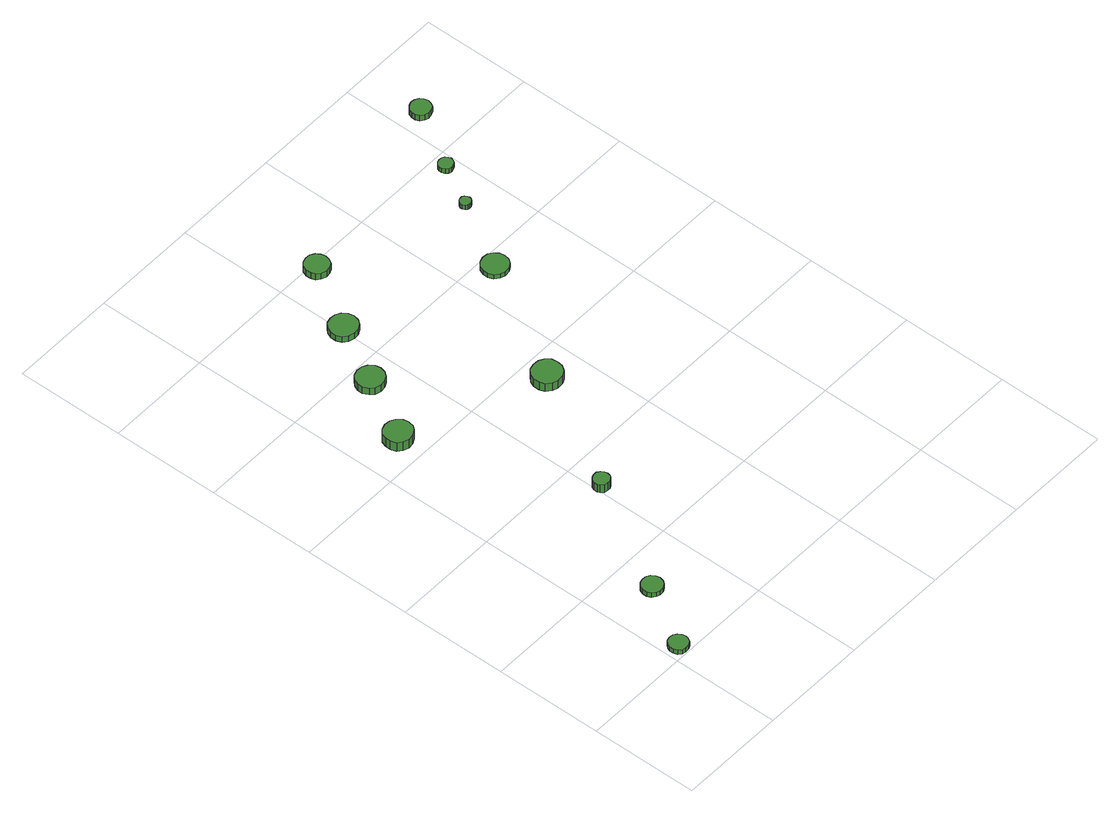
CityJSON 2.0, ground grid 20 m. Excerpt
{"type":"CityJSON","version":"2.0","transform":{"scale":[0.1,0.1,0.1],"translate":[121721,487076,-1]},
"CityObjects":{
"tree1":{"type":"SolitaryVegetationObject","attributes":{"function":"something"},"geometry":[{"type":"MultiSurface","lod":"1","boundaries":[[[0,1,2,3,4,5,6,7,8,9,10,11,12,13,14]],[[15,16,17,18,19,20,21,22,23,24,25,26,27,28,29]],[[0,29,28,1]],[[1,28,27,2]],[[2,27,26,3]],[[3,26,25,4]],[[4,25,24,5]],[[5,24,23,6]],[[6,23,22,7]],[[7,22,21,8]],[[8,21,20,9]],[[9,20,19,10]],[[10,19,18,11]],[[11,18,17,12]],[[12,17,16,13]],[[13,16,15,14]],[[14,15,29,0]]]}]},
"tree2":{"type":"SolitaryVegetationObject","attributes":{"function":"something"},"geometry":[{"type":"MultiSurface","lod":"1","boundaries":[[[30,31,32,33,34,35,36,37,38,39,40,41,42,43,44]],[[45,46,47,48,49,50,51,52,53,54,55,56,57,58,59]],[[30,59,58,31]],[[31,58,57,32]],[[32,57,56,33]],[[33,56,55,34]],[[34,55,54,35]],[[35,54,53,36]],[[36,53,52,37]],[[37,52,51,38]],[[38,51,50,39]],[[39,50,49,40]],[[40,49,48,41]],[[41,48,47,42]],[[42,47,46,43]],[[43,46,45,44]],[[44,45,59,30]]]}]},
"tree3":{"type":"SolitaryVegetationObject","attributes":{"function":"something"}},
"tree4":{"type":"SolitaryVegetationObject","attributes":{"function":"something"},"geometry":[{"type":"MultiSurface","lod":"1","boundaries":[[[60,61,62,63,64,65,66,67,68,69,70,71,72,73,74]],[[75,76,77,78,79,80,81,82,83,84,85,86,87,88,89]],[[60,89,88,61]],[[61,88,87,62]],[[62,87,86,63]],[[63,86,85,64]],[[64,85,84,65]],[[65,84,83,66]],[[66,83,82,67]],[[67,82,81,68]],[[68,81,80,69]],[[69,80,79,70]],[[70,79,78,71]],[[71,78,77,72]],[[72,77,76,73]],[[73,76,75,74]],[[74,75,89,60]]]}]},
"tree5":{"type":"SolitaryVegetationObject","attributes":{"function":"something"},"geometry":[{"type":"MultiSurface","lod":"1","boundaries":[[[90,91,92,93,94,95,96,97,98,99,100,101,102,103,104]],[[105,106,107,108,109,110,111,112,113,114,115,116,117,118,119]],[[90,119,118,91]],[[91,118,117,92]],[[92,117,116,93]],[[93,116,115,94]],[[94,115,114,95]],[[95,114,113,96]],[[96,113,112,97]],[[97,112,111,98]],[[98,111,110,99]],[[99,110,109,100]],[[100,109,108,101]],[[101,108,107,102]],[[102,107,106,103]],[[103,106,105,104]],[[104,105,119,90]]]}]},
"tree6":{"type":"SolitaryVegetationObject","attributes":{"function":"something"},"geometry":[{"type":"MultiSurface","lod":"1","boundaries":[[[120,121,122,123,124,125,126,127,128,129,130,131,132,133,134]],[[135,136,137,138,139,140,141,142,143,144,145,146,147,148,149]],[[120,149,148,121]],[[121,148,147,122]],[[122,147,146,123]],[[123,146,145,124]],[[124,145,144,125]],[[125,144,143,126]],[[126,143,142,127]],[[127,142,141,128]],[[128,141,140,129]],[[129,140,139,130]],[[130,139,138,131]],[[131,138,137,132]],[[132,137,136,133]],[[133,136,135,134]],[[134,135,149,120]]]}]},
"tree7":{"type":"SolitaryVegetationObject","attributes":{"function":"something"},"geometry":[{"type":"MultiSurface","lod":"1","boundaries":[[[150,151,152,153,154,155,156,157,158,159,160,161,162,163,164]],[[165,166,167,168,169,170,171,172,173,174,175,176,177,178,179]],[[150,179,178,151]],[[151,178,177,152]],[[152,177,176,153]],[[153,176,175,154]],[[154,175,174,155]],[[155,174,173,156]],[[156,173,172,157]],[[157,172,171,158]],[[158,171,170,159]],[[159,170,169,160]],[[160,169,168,161]],[[161,168,167,162]],[[162,167,166,163]],[[163,166,165,164]],[[164,165,179,150]]]}]},
"tree8":{"type":"SolitaryVegetationObject","attributes":{"function":"something"},"geometry":[{"type":"MultiSurface","lod":"1","boundaries":[[[180,181,182,183,184,185,186,187,188,189,190,191,192,193,194]],[[195,196,197,198,199,200,201,202,203,204,205,206,207,208,209]],[[180,209,208,181]],[[181,208,207,182]],[[182,207,206,183]],[[183,206,205,184]],[[184,205,204,185]],[[185,204,203,186]],[[186,203,202,187]],[[187,202,201,188]],[[188,201,200,189]],[[189,200,199,190]],[[190,199,198,191]],[[191,198,197,192]],[[192,197,196,193]],[[193,196,195,194]],[[194,195,209,180]]]}]},
"tree9":{"type":"SolitaryVegetationObject","attributes":{"function":"something"},"geometry":[{"type":"MultiSurface","lod":"1","boundaries":[[[210,211,212,213,214,215,216,217,218,219,220,221,222,223,224]],[[225,226,227,228,229,230,231,232,233,234,235,236,237,238,239]],[[210,239,238,211]],[[211,238,237,212]],[[212,237,236,213]],[[213,236,235,214]],[[214,235,234,215]],[[215,234,233,216]],[[216,233,232,217]],[[217,232,231,218]],[[218,231,230,219]],[[219,230,229,220]],[[220,229,228,221]],[[221,228,227,222]],[[222,227,226,223]],[[223,226,225,224]],[[224,225,239,210]]]}]},
"tree10":{"type":"SolitaryVegetationObject","attributes":{"function":"something"}},
"tree11":{"type":"SolitaryVegetationObject","attributes":{"function":"something"},"geometry":[{"type":"MultiSurface","lod":"1","boundaries":[[[240,241,242,243,244,245,246,247,248,249,250,251,252,253,254]],[[255,256,257,258,259,260,261,262,263,264,265,266,267,268,269]],[[240,269,268,241]],[[241,268,267,242]],[[242,267,266,243]],[[243,266,265,244]],[[244,265,264,245]],[[245,264,263,246]],[[246,263,262,247]],[[247,262,261,248]],[[248,261,260,249]],[[249,260,259,250]],[[250,259,258,251]],[[251,258,257,252]],[[252,257,256,253]],[[253,256,255,254]],[[254,255,269,240]]]}]},
"tree12":{"type":"SolitaryVegetationObject","attributes":{"function":"something"},"geometry":[{"type":"MultiSurface","lod":"1","boundaries":[[[270,271,272,273,274,275,276,277,278,279,280,281,282,283,284]],[[285,286,287,288,289,290,291,292,293,294,295,296,297,298,299]],[[270,299,298,271]],[[271,298,297,272]],[[272,297,296,273]],[[273,296,295,274]],[[274,295,294,275]],[[275,294,293,276]],[[276,293,292,277]],[[277,292,291,278]],[[278,291,290,279]],[[279,290,289,280]],[[280,289,288,281]],[[281,288,287,282]],[[282,287,286,283]],[[283,286,285,284]],[[284,285,299,270]]]}]},
"tree13":{"type":"SolitaryVegetationObject","attributes":{"function":"something"},"geometry":[{"type":"MultiSurface","lod":"1","boundaries":[[[300,301,302,303,304,305,306,307,308,309,310,311,312,313,314]],[[315,316,317,318,319,320,321,322,323,324,325,326,327,328,329]],[[300,329,328,301]],[[301,328,327,302]],[[302,327,326,303]],[[303,326,325,304]],[[304,325,324,305]],[[305,324,323,306]],[[306,323,322,307]],[[307,322,321,308]],[[308,321,320,309]],[[309,320,319,310]],[[310,319,318,311]],[[311,318,317,312]],[[312,317,316,313]],[[313,316,315,314]],[[314,315,329,300]]]}]},
"tree14":{"type":"SolitaryVegetationObject","attributes":{"function":"something"},"geometry":[{"type":"MultiSurface","lod":"1","boundaries":[[[330,331,332,333,334,335,336,337,338,339,340,341,342,343,344]],[[345,346,347,348,349,350,351,352,353,354,355,356,357,358,359]],[[330,359,358,331]],[[331,358,357,332]],[[332,357,356,333]],[[333,356,355,334]],[[334,355,354,335]],[[335,354,353,336]],[[336,353,352,337]],[[337,352,351,338]],[[338,351,350,339]],[[339,350,349,340]],[[340,349,348,341]],[[341,348,347,342]],[[342,347,346,343]],[[343,346,345,344]],[[344,345,359,330]]]}]}
},
"vertices":[
[43,19,15],[41,26,15],[37,32,15],[31,36,15],[23,37,15],[16,35,15],[11,30,15],[8,23,15],[8,16,15],[11,9,15],[16,4,15],[23,2,15],[31,3,15],[37,6,15],[41,12,15],[41,12,5],[37,6,5],[31,3,5],[23,2,5],[16,4,5],[11,9,5],[8,16,5],[8,23,5],[11,30,5],[16,35,5],[23,37,5],[31,36,5],[37,32,5],[41,26,5],[43,19,5],
[113,132,15],[111,140,15],[106,147,15],[99,151,15],[91,151,15],[84,149,15],[78,144,15],[75,136,15],[75,128,15],[78,121,15],[84,116,15],[91,113,15],[99,114,15],[106,118,15],[111,124,15],[111,124,5],[106,118,5],[99,114,5],[91,113,5],[84,116,5],[78,121,5],[75,128,5],[75,136,5],[78,144,5],[84,149,5],[91,151,5],[99,151,5],[106,147,5],[111,140,5],[113,132,5],
[105,651,24],[103,661,24],[96,670,24],[87,675,24],[76,676,24],[66,673,24],[58,666,24],[54,656,24],[54,646,24],[58,636,24],[66,629,24],[76,625,24],[87,627,24],[96,632,24],[103,640,24],[103,640,4],[96,632,4],[87,627,4],[76,625,4],[66,629,4],[58,636,4],[54,646,4],[54,656,4],[58,666,4],[66,673,4],[76,676,4],[87,675,4],[96,670,4],[103,661,4],[105,651,4],
[225,337,24],[224,343,24],[220,348,24],[215,352,24],[209,352,24],[203,350,24],[198,346,24],[196,340,24],[196,334,24],[198,329,24],[203,324,24],[209,323,24],[215,323,24],[220,326,24],[224,331,24],[224,331,6],[220,326,6],[215,323,6],[209,323,6],[203,324,6],[198,329,6],[196,334,6],[196,340,6],[198,346,6],[203,350,6],[209,352,6],[215,352,6],[220,348,6],[224,343,6],[225,337,6],
[169,764,19],[167,774,19],[160,783,19],[151,788,19],[141,789,19],[130,786,19],[123,779,19],[118,769,19],[118,759,19],[123,749,19],[130,742,19],[141,739,19],[151,740,19],[160,745,19],[167,754,19],[167,754,4],[160,745,4],[151,740,4],[141,739,4],[130,742,4],[123,749,4],[118,759,4],[118,769,4],[123,779,4],[130,786,4],[141,789,4],[151,788,4],[160,783,4],[167,774,4],[169,764,4],
[229,870,17],[227,881,17],[220,890,17],[211,895,17],[201,896,17],[190,893,17],[182,886,17],[178,876,17],[178,865,17],[182,855,17],[190,848,17],[201,845,17],[211,846,17],[220,851,17],[227,860,17],[227,860,4],[220,851,4],[211,846,4],[201,845,4],[190,848,4],[182,855,4],[178,865,4],[178,876,4],[182,886,4],[190,893,4],[201,896,4],[211,895,4],[220,890,4],[227,881,4],[229,870,4],
[358,554,24],[356,565,24],[349,574,24],[340,579,24],[328,580,24],[318,577,24],[309,569,24],[305,559,24],[305,548,24],[309,538,24],[318,530,24],[328,527,24],[340,528,24],[349,533,24],[356,543,24],[356,543,6],[349,533,6],[340,528,6],[328,527,6],[318,530,6],[309,538,6],[305,548,6],[305,559,6],[309,569,6],[318,577,6],[328,580,6],[340,579,6],[349,574,6],[356,565,6],[358,554,6],
[298,988,18],[296,997,18],[291,1004,18],[283,1009,18],[274,1010,18],[265,1007,18],[258,1001,18],[255,992,18],[255,983,18],[258,975,18],[265,969,18],[274,966,18],[283,967,18],[291,971,18],[296,979,18],[296,979,4],[291,971,4],[283,967,4],[274,966,4],[265,969,4],[258,975,4],[255,983,4],[255,992,4],[258,1001,4],[265,1007,4],[274,1010,4],[283,1009,4],[291,1004,4],[296,997,4],[298,988,4],
[486,773,15],[484,783,15],[478,791,15],[470,796,15],[459,797,15],[450,794,15],[442,787,15],[438,778,15],[438,768,15],[442,759,15],[450,752,15],[459,749,15],[470,750,15],[478,755,15],[484,763,15],[484,763,6],[478,755,6],[470,750,6],[459,749,6],[450,752,6],[442,759,6],[438,768,6],[438,778,6],[442,787,6],[450,794,6],[459,797,6],[470,796,6],[478,791,6],[484,783,6],[486,773,6],
[545,897,16],[544,901,16],[542,905,16],[538,907,16],[534,907,16],[530,906,16],[527,903,16],[525,899,16],[525,895,16],[527,891,16],[530,888,16],[534,887,16],[538,887,16],[542,890,16],[544,893,16],[544,893,6],[542,890,6],[538,887,6],[534,887,6],[530,888,6],[527,891,6],[525,895,6],[525,899,6],[527,903,6],[530,906,6],[534,907,6],[538,907,6],[542,905,6],[544,901,6],[545,897,6],
[591,974,16],[589,979,16],[586,984,16],[581,986,16],[576,987,16],[570,985,16],[566,981,16],[564,976,16],[564,971,16],[566,966,16],[570,962,16],[576,960,16],[581,961,16],[586,964,16],[589,968,16],[589,968,6],[586,964,6],[581,961,6],[576,960,6],[570,962,6],[566,966,6],[564,971,6],[564,976,6],[566,981,6],[570,985,6],[576,987,6],[581,986,6],[586,984,6],[589,979,6],[591,974,6],
[662,1082,17],[660,1090,17],[656,1096,17],[649,1100,17],[641,1101,17],[634,1098,17],[628,1093,17],[625,1086,17],[625,1078,17],[628,1071,17],[634,1066,17],[641,1064,17],[649,1065,17],[656,1068,17],[660,1075,17],[660,1075,5],[656,1068,5],[649,1065,5],[641,1064,5],[634,1066,5],[628,1071,5],[625,1078,5],[625,1086,5],[628,1093,5],[634,1098,5],[641,1101,5],[649,1100,5],[656,1096,5],[660,1090,5],[662,1082,5]
]}
